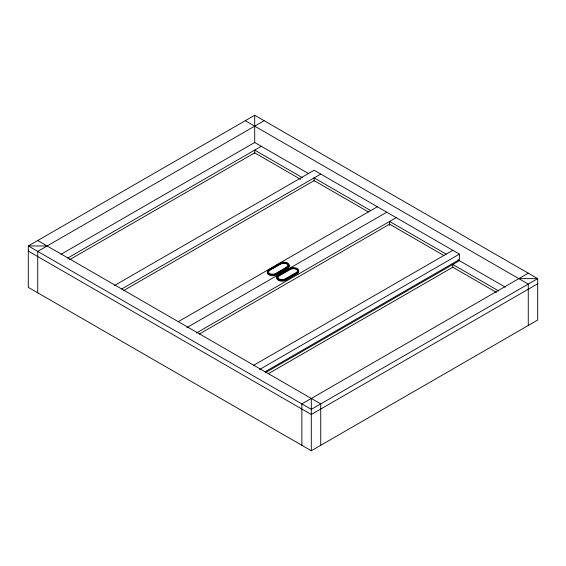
<?xml version="1.0" encoding="UTF-8"?>
<svg xmlns="http://www.w3.org/2000/svg" width="566" height="566" viewBox="0 0 566 566"><rect width="100%" height="100%" fill="white"/><g stroke="black" fill="none" stroke-linecap="round" stroke-linejoin="round"><path stroke-width="0.85" d="M268.539 271.581L269.706 270.414L280.828 263.997L282.851 263.324A4.231 2.441 0 0 1 288.03 266.31L283.899 269.19M254.7 115.252L28.3 245.962L28.3 287.358L311.3 450.748L537.7 320.038L537.7 278.642L254.7 115.252L254.7 142.88M264.131 120.7L37.731 251.41L37.731 292.806M60.951 254.346L254.7 142.483L308.774 173.705M67.552 258.16L261.301 146.297M69.554 259.723L254.7 152.834L300.638 179.358M114.254 285.66L314.13 170.26L459.401 254.134L459.401 259.582L264.888 371.883M121.626 289.028L320.731 174.073M123.629 290.591L314.13 180.611L368.438 211.96M178.226 321.707L377.331 206.753M277.227 273.045L282.413 270.046M186.893 327.594L386.769 212.2M285.172 279.349L289.622 276.781M291.108 275.925L292.587 275.069M294.072 274.213L295.551 273.357M196.324 333.041L396.2 217.641M199.098 334.166L389.599 224.178L443.9 255.535M253.688 365.275L452.8 250.321M259.525 369.534L459.401 254.134M265.652 372.527L459.401 260.671M268.418 373.659L452.8 267.209L496.439 292.403M528.269 273.194L301.869 403.905L301.869 445.3M537.7 283.778L311.3 414.489L28.3 251.099M47.169 245.962L28.3 245.962L311.3 409.352L537.7 278.642L518.831 278.642M245.269 120.7L528.269 284.09L528.269 325.478M457.936 259.822L505.339 287.188M370.73 210.566L314.13 177.887L314.13 181M446.199 254.134L389.599 221.455L389.599 225.346M302.166 177.519L254.7 150.11L254.7 153.223M498.738 291.002L452.8 264.485L452.8 267.598M37.731 240.522L320.731 403.905L320.731 445.3M311.3 398.464L311.3 450.748M276.901 277.298A5.335 3.078 0 0 0 279.392 280.764A5.335 3.078 0 0 0 285.83 280.276L297.15 273.739A5.335 3.078 0 0 0 298.53 270.767M297.461 270.491A4.231 2.441 0 0 0 292.282 268.765L290.259 269.444L279.137 275.861L277.97 277.029A4.231 2.441 0 0 0 279.066 279.392M289.099 265.32A5.335 3.078 0 0 1 287.719 268.298L276.399 274.828A5.335 3.078 0 0 1 269.954 275.317A5.335 3.078 0 0 1 267.47 271.857M269.706 269.982L268.539 271.149A4.231 2.441 0 0 0 273.718 274.142L275.741 273.463L286.863 267.046L288.03 265.879A4.231 2.441 0 0 0 282.851 262.886L280.828 263.558L269.706 269.982M279.137 275.43L277.97 276.597A4.231 2.441 0 0 0 283.149 279.59L285.172 278.911L296.294 272.494L297.461 271.326A4.231 2.441 0 0 0 292.282 268.334L290.259 269.006L279.137 275.43M280.17 263.07L268.85 269.6A5.335 3.078 0 0 0 268.85 273.958A5.335 3.078 0 0 0 276.399 273.958L287.719 267.421A5.335 3.078 0 0 0 287.719 263.07A5.335 3.078 0 0 0 280.17 263.07M289.601 268.51L278.281 275.048A5.335 3.078 0 0 0 278.281 279.406A5.335 3.078 0 0 0 285.83 279.406L297.15 272.869A5.335 3.078 0 0 0 297.15 268.51A5.335 3.078 0 0 0 289.601 268.51"/></g></svg>
